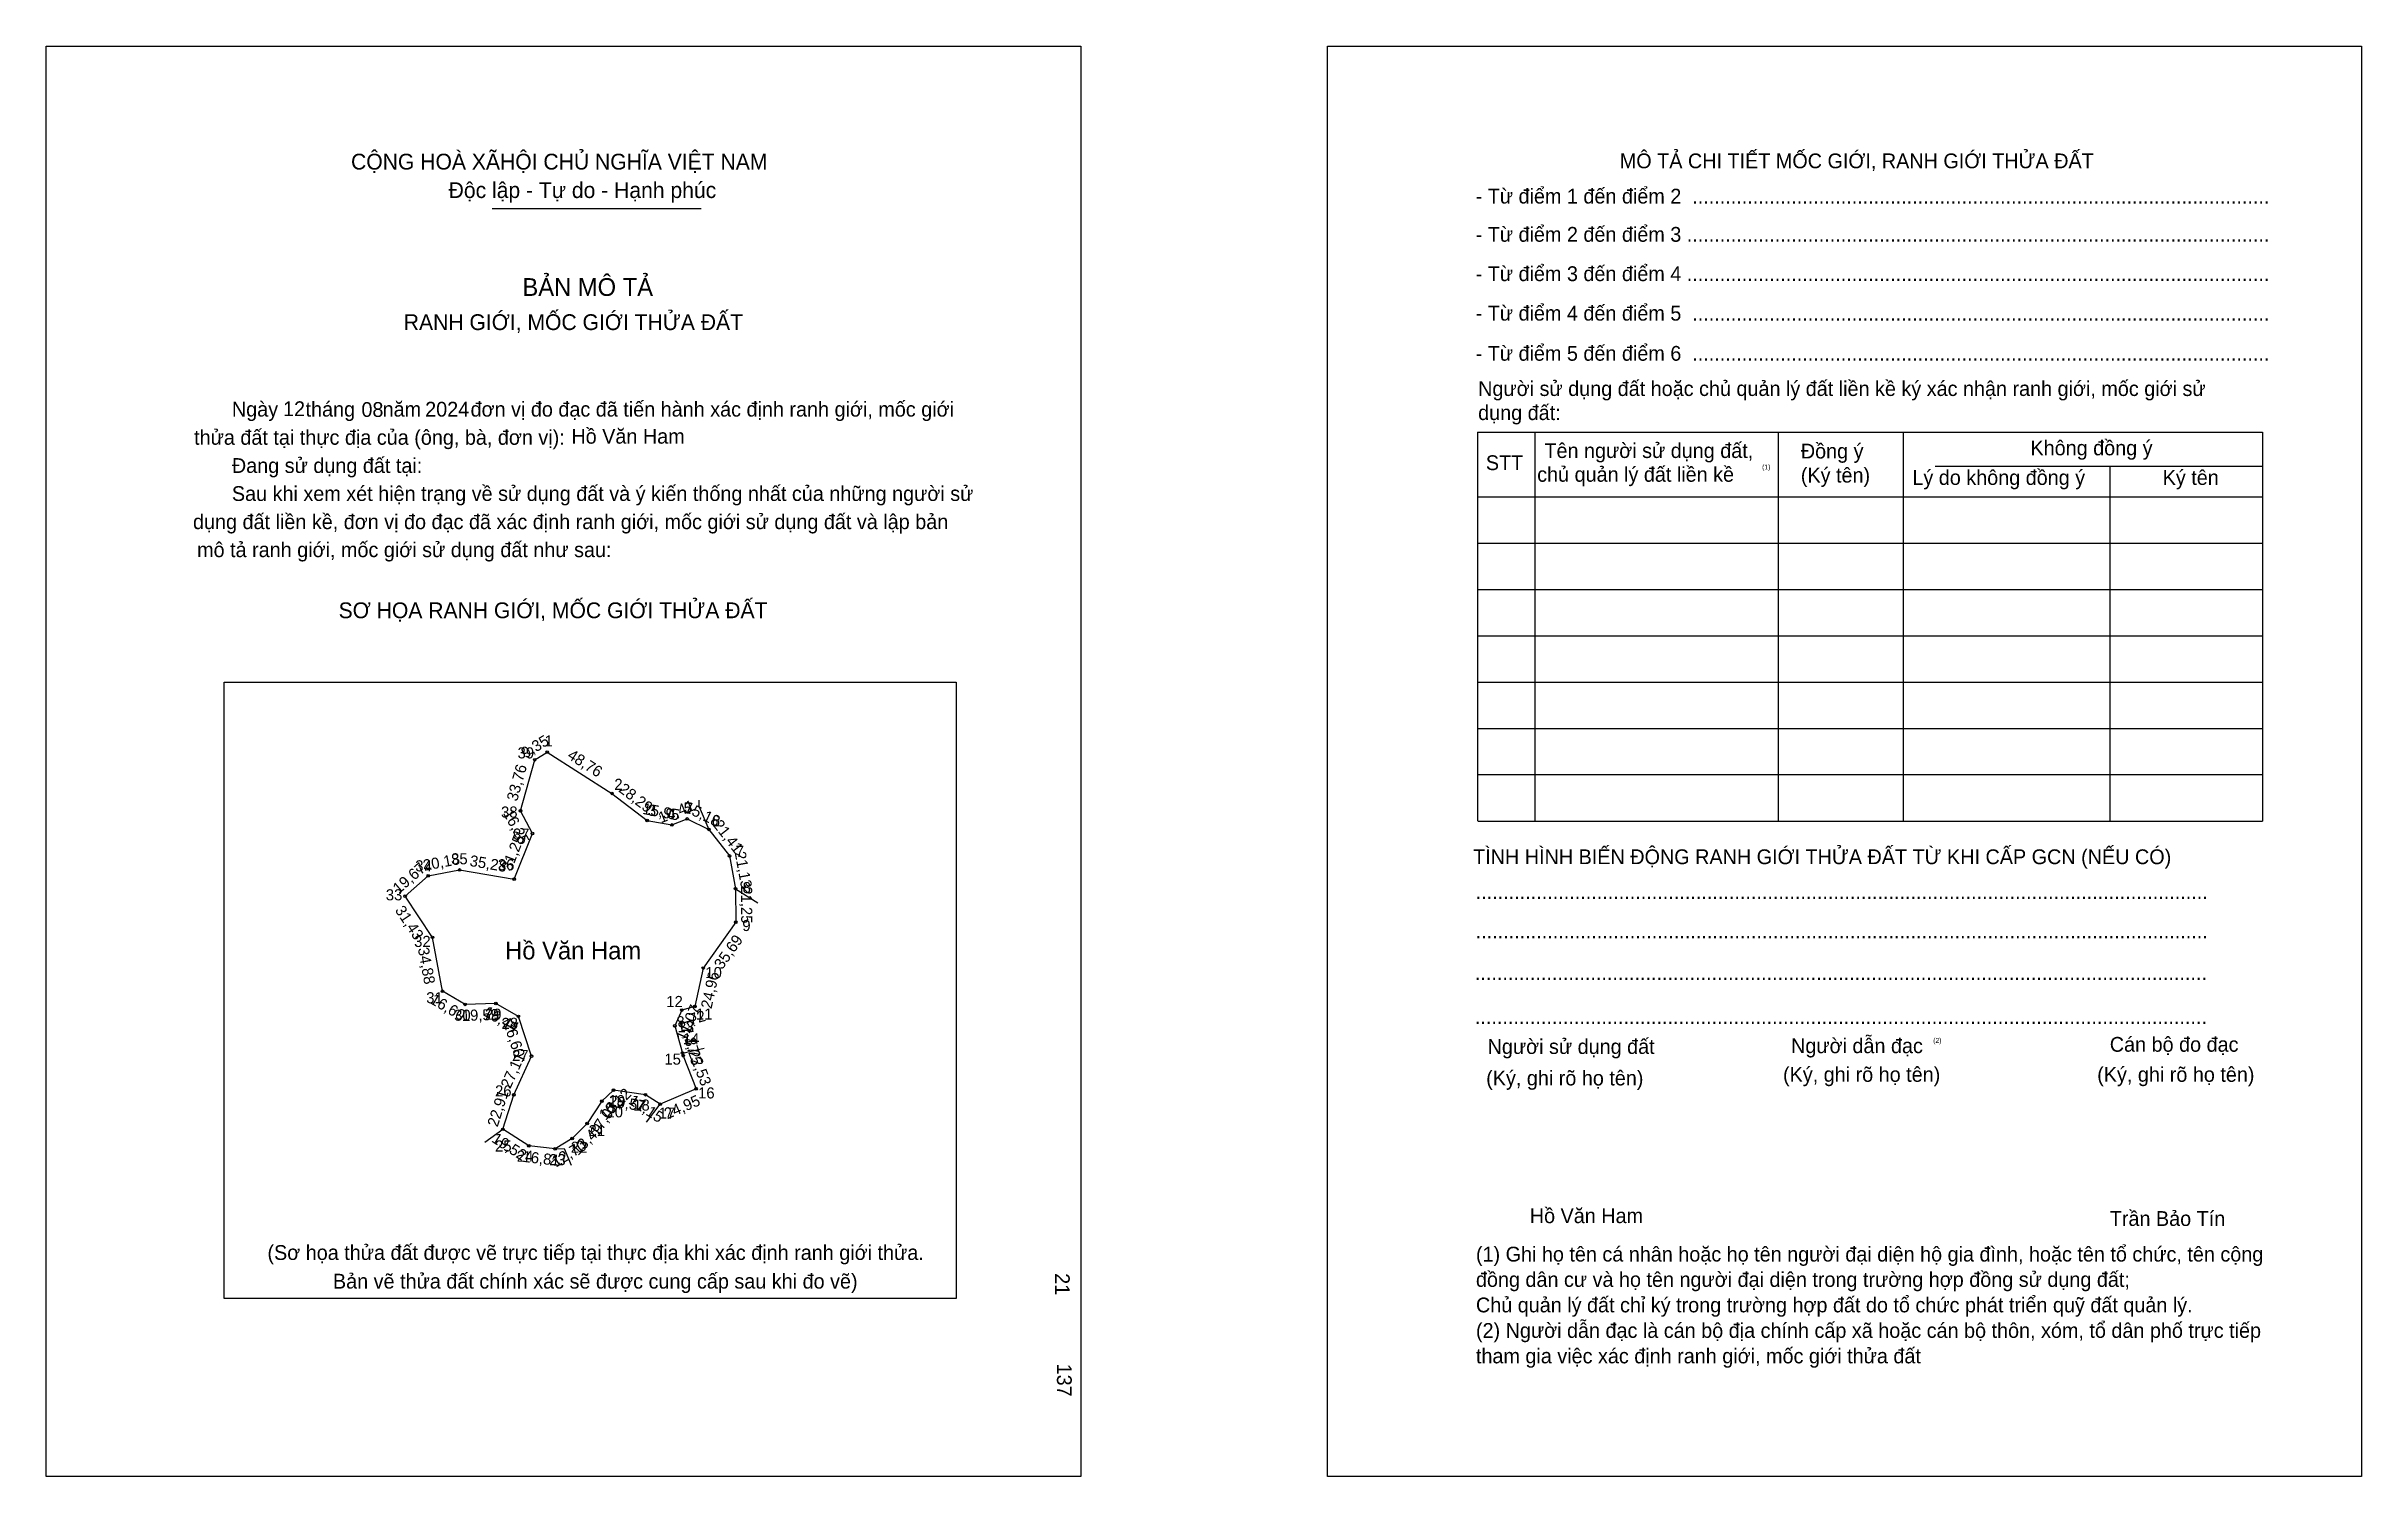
# Model space of a CAD drawing. Extents: x 547359 to 548830, y 1825283 to 1826192.
import ezdxf

# ---------------------------------------------------------------- set-up
doc = ezdxf.new("R2010")
doc.units = 0
for name, color, linetype in [('bmtKhungInTrang1', 7, 'Continuous'), ('bmtKhungInTrang2', 7, 'Continuous'), ('bmtNoiDung', 7, 'Continuous'), ('bmtTemplate', 7, 'Continuous'), ('CanhThua', 7, 'Continuous'), ('ChieuDaiCanhThua', 7, 'Continuous'), ('MocDinhThua', 7, 'Continuous'), ('RauThua', 7, 'Continuous'), ('SoHieuDinhThua', 7, 'Continuous'), ('TenChuSuDung', 7, 'Continuous')]:
    doc.layers.add(name, color=color, linetype=linetype)

msp = doc.modelspace()

# ---------------------------------------------------------------- linework, layer by layer
at = {"layer": 'bmtKhungInTrang1'}
msp.add_lwpolyline([(547359.1, 1826192), (548016.3, 1826192), (548016.3, 1825283.1), (547359.1, 1825283.1)], close=True, dxfattribs=at)
at = {"layer": 'bmtKhungInTrang2'}
msp.add_lwpolyline([(548173, 1826192), (548830.1, 1826192), (548830.1, 1825283.1), (548173, 1825283.1)], close=True, dxfattribs=at)
at = {"layer": 'bmtTemplate'}
for p, q in [((547642.3, 1826089), (547775.2, 1826089)), ((548304.8, 1825946.8), (548304.8, 1825699.7)), ((548459.4, 1825946.8), (548459.4, 1825699.7)), ((548538.9, 1825947.1), (548538.9, 1825699.7)), ((548767.2, 1825946.8), (548767.2, 1825699.7)), ((548559.1, 1825925.1), (548767.2, 1825925.1)), ((548268.8, 1825905.7), (548767.2, 1825905.7)), ((548268.8, 1825876.2), (548767.2, 1825876.2)), ((548268.8, 1825846.8), (548767.2, 1825846.8)), ((548268.8, 1825817.4), (548767.2, 1825817.4)), ((548268.8, 1825788), (548767.2, 1825788)), ((548268.8, 1825758.6), (548767.2, 1825758.6)), ((548268.8, 1825729.2), (548767.2, 1825729.2)), ((548268.8, 1825699.7), (548767.2, 1825699.7))]:
    msp.add_line(p, q, dxfattribs=at)
for points in [[(548268.4, 1825946.8), (548767.2, 1825946.8)], [(548268.4, 1825946.8), (548268.4, 1825699.7)], [(548670.2, 1825924.8), (548670.2, 1825699.7)]]:
    msp.add_lwpolyline(points, dxfattribs=at)
msp.add_lwpolyline([(547472.2, 1825396.3), (547472.2, 1825788), (547937.2, 1825788), (547937.2, 1825396.3)], close=True, dxfattribs=at)
at = {"layer": 'CanhThua'}
for p, q in [((547669.4, 1825738.7), (547677.4, 1825743.5)), ((547677.4, 1825743.5), (547718.5, 1825717.3)), ((547660.3, 1825706.2), (547669.4, 1825738.7)), ((547718.5, 1825717.3), (547740.9, 1825700.1)), ((547667.9, 1825691.8), (547660.3, 1825706.2)), ((547740.9, 1825700.1), (547756.6, 1825697.2)), ((547756.6, 1825697.2), (547766.3, 1825701)), ((547766.3, 1825701), (547780, 1825694.4)), ((547656.4, 1825662.8), (547667.9, 1825691.8)), ((547780, 1825694.4), (547793.2, 1825677.5)), ((547601.8, 1825664.9), (547621.7, 1825668.6)), ((547621.7, 1825668.6), (547656.4, 1825662.8)), ((547793.2, 1825677.5), (547797, 1825656.7)), ((547587, 1825651.9), (547601.8, 1825664.9)), ((547797, 1825656.7), (547797.1, 1825635.5)), ((547604.5, 1825625.8), (547587, 1825651.9)), ((547610.8, 1825591.5), (547604.5, 1825625.8)), ((547797.1, 1825635.5), (547776.5, 1825606.3)), ((547776.5, 1825606.3), (547771.2, 1825581.9)), ((547625.2, 1825583.2), (547610.8, 1825591.5)), ((547644.8, 1825583.8), (547625.2, 1825583.2)), ((547659, 1825575.6), (547644.8, 1825583.8)), ((547762.8, 1825579.6), (547758.4, 1825569.5)), ((547771.2, 1825581.9), (547762.8, 1825579.6)), ((547667.3, 1825550.3), (547659, 1825575.6)), ((547758.4, 1825569.5), (547763.3, 1825552.3)), ((547656.1, 1825525.7), (547667.3, 1825550.3)), ((547763.3, 1825552.3), (547763.8, 1825550.6)), ((547763.8, 1825550.6), (547771.9, 1825529.6)), ((547649.2, 1825503.8), (547656.1, 1825525.7)), ((547712.1, 1825521.7), (547702.7, 1825507.5)), ((547719.4, 1825528.7), (547712.1, 1825521.7)), ((547739.7, 1825525.8), (547719.4, 1825528.7)), ((547749.1, 1825519.7), (547739.7, 1825525.8)), ((547771.9, 1825529.6), (547749.1, 1825519.7)), ((547702.7, 1825507.5), (547693.2, 1825498)), ((547665.6, 1825493.3), (547649.2, 1825503.8)), ((547682.3, 1825491.4), (547665.6, 1825493.3)), ((547693.2, 1825498), (547682.3, 1825491.4))]:
    msp.add_line(p, q, dxfattribs=at)
at = {"layer": 'MocDinhThua'}
for centre in [(547677.4, 1825743.5), (547669.4, 1825738.7), (547718.5, 1825717.3), (547660.3, 1825706.2), (547740.9, 1825700.1), (547756.6, 1825697.2), (547766.3, 1825701), (547667.9, 1825691.8), (547780, 1825694.4), (547621.7, 1825668.6), (547793.2, 1825677.5), (547587, 1825651.9), (547601.8, 1825664.9), (547656.4, 1825662.8), (547797, 1825656.7), (547604.5, 1825625.8), (547797.1, 1825635.5), (547776.5, 1825606.3), (547610.8, 1825591.5), (547625.2, 1825583.2), (547644.8, 1825583.8), (547762.8, 1825579.6), (547771.2, 1825581.9), (547659, 1825575.6), (547758.4, 1825569.5), (547667.3, 1825550.3), (547763.3, 1825552.3), (547763.8, 1825550.6), (547656.1, 1825525.7), (547712.1, 1825521.7), (547719.4, 1825528.7), (547739.7, 1825525.8), (547749.1, 1825519.7), (547771.9, 1825529.6), (547702.7, 1825507.5), (547649.2, 1825503.8), (547665.6, 1825493.3), (547682.3, 1825491.4), (547693.2, 1825498)]:
    msp.add_circle(centre, 0.846, dxfattribs=at)
at = {"layer": 'RauThua'}
for p, q in [((547773.9, 1825708.8), (547773.9, 1825713)), ((547773.9, 1825708.8), (547780, 1825694.4)), ((547797, 1825656.7), (547811.1, 1825647.7)), ((547763.3, 1825552.3), (547777.1, 1825555.3)), ((547740.5, 1825508.4), (547749.1, 1825519.7)), ((547637.7, 1825495.6), (547649.2, 1825503.8)), ((547682.3, 1825491.4), (547688.1, 1825491.7)), ((547688.1, 1825491.7), (547692.5, 1825481.1))]:
    msp.add_line(p, q, dxfattribs=at)

# ---------------------------------------------------------------- texts
at = {"layer": 'bmtNoiDung'}
for s, p in [('12', (547509.5, 1825957)), ('08', (547559.3, 1825956.5)), ('2024', (547599.8, 1825956.7)), ('Hồ Văn Ham', (547692.7, 1825939.5)), ('Hồ Văn Ham', (548301.6, 1825444.2))]:
    msp.add_text(s, height=9.4, dxfattribs=at).set_placement(p)
for s, p in [('21', (547999.9, 1825412.4)), ('137', (548001.2, 1825354.9))]:
    msp.add_text(s, height=9.4, rotation=270, dxfattribs=at).set_placement(p)
at = {"layer": 'bmtTemplate'}
for s, height, p in [('CỘNG HOÀ XÃHỘI CHỦ NGHĨA VIỆT NAM', 10.03, (547552.7, 1826113.7)), ('MÔ TẢ CHI TIẾT MỐC GIỚI, RANH GIỚI THỬA ĐẤT', 9.399, (548358.8, 1826114.5)), ('Độc lập - Tự do - Hạnh phúc', 10.03, (547614.7, 1826095.6)), ('- Từ điểm 1 đến điểm 2  .........................................................................................................', 9.3993, (548267.2, 1826092.1)), ('- Từ điểm 2 đến điểm 3 ..........................................................................................................', 9.3993, (548267.2, 1826067.8)), ('- Từ điểm 3 đến điểm 4 ..........................................................................................................', 9.3993, (548267.2, 1826042.8)), ('BẢN MÔ TẢ', 11.28, (547661.6, 1826033.4)), ('RANH GIỚI, MỐC GIỚI THỬA ĐẤT', 10.03, (547586.2, 1826011.7)), ('- Từ điểm 4 đến điểm 5  .........................................................................................................', 9.3993, (548267.2, 1826017.7)), ('- Từ điểm 5 đến điểm 6  .........................................................................................................', 9.3993, (548267.2, 1825992.2)), ('Người sử dụng đất hoặc chủ quản lý đất liền kề ký xác nhận ranh giới, mốc giới sử', 9.399, (548268.8, 1825969.8)), ('Ngày     tháng     năm         đơn vị đo đạc đã tiến hành xác định ranh giới, mốc giới ', 9.403, (547477, 1825956.7)), ('dụng đất:', 9.4, (548268.8, 1825954.5)), ('thửa đất tại thực địa của (ông, bà, đơn vị):', 9.403, (547453, 1825938.8)), ('STT', 9.4, (548273.7, 1825922.7)), ('Tên người sử dụng đất,', 9.399, (548310.9, 1825930.4)), ('Đồng ý', 9.4, (548473.8, 1825930.1)), ('Không đồng ý', 9.399, (548619.7, 1825932.1)), ('Đang sử dụng đất tại:', 9.403, (547477, 1825920.9)), ('chủ quản lý đất liền kề', 9.399, (548306.3, 1825915.3)), ('(1)', 3.13, (548449.2, 1825923.1)), ('(Ký tên)', 9.4, (548473.8, 1825914.8)), ('Lý do không đồng ý', 9.399, (548544.7, 1825913.3)), ('Ký tên', 9.4, (548703.7, 1825913.3)), ('Sau khi xem xét hiện trạng về sử dụng đất và ý kiến thống nhất của những người sử ', 9.403, (547477, 1825903.1)), ('dụng đất liền kề, đơn vị đo đạc đã xác định ranh giới, mốc giới sử dụng đất và lập bản', 9.403, (547452.3, 1825885.2)), ('mô tả ranh giới, mốc giới sử dụng đất như sau:', 9.403, (547454.9, 1825867.4)), ('SƠ HỌA RANH GIỚI, MỐC GIỚI THỬA ĐẤT', 10.03, (547544.8, 1825828.6)), ('TÌNH HÌNH BIẾN ĐỘNG RANH GIỚI THỬA ĐẤT TỪ KHI CẤP GCN (NẾU CÓ)', 9.399, (548265.6, 1825672.3)), ('.....................................................................................................................................', 9.4134, (548267.2, 1825650.2)), ('.....................................................................................................................................', 9.4134, (548267.2, 1825625.2)), ('.....................................................................................................................................', 9.4134, (548266.7, 1825598.7)), ('.....................................................................................................................................', 9.4134, (548266.7, 1825570.8)), ('Người dẫn đạc', 9.399, (548467.6, 1825552.2)), ('Người sử dụng đất', 9.399, (548274.8, 1825551.7)), ('(2)', 3.13, (548557.9, 1825558.7)), ('Cán bộ đo đạc', 9.399, (548670.1, 1825553.1)), ('(Ký, ghi rõ họ tên)', 9.399, (548273.9, 1825531.7)), ('(Ký, ghi rõ họ tên)', 9.399, (548462.5, 1825534)), ('(Ký, ghi rõ họ tên)', 9.399, (548662.1, 1825534)), ('Trần Bảo Tín', 9.399, (548670.1, 1825442.4)), ('(Sơ họa thửa đất được vẽ trực tiếp tại thực địa khi xác định ranh giới thửa.', 9.403, (547499.6, 1825420.8)), ('(1) Ghi họ tên cá nhân hoặc họ tên người đại diện hộ gia đình, hoặc tên tổ chức, tên cộng', 9.399, (548267.4, 1825419.8)), ('Bản vẽ thửa đất chính xác sẽ được cung cấp sau khi đo vẽ)', 9.403, (547541.2, 1825402.6)), ('đồng dân cư và họ tên người đại diện trong trường hợp đồng sử dụng đất;', 9.399, (548267.4, 1825403.7)), ('Chủ quản lý đất chỉ ký trong trường hợp đất do tổ chức phát triển quỹ đất quản lý.', 9.399, (548267.4, 1825387.5)), ('(2) Người dẫn đạc là cán bộ địa chính cấp xã hoặc cán bộ thôn, xóm, tổ dân phố trực tiếp', 9.399, (548267.4, 1825371.3)), ('tham gia việc xác định ranh giới, mốc giới thửa đất', 9.399, (548267.4, 1825355.1))]:
    msp.add_text(s, height=height, dxfattribs=at).set_placement(p)
at = {"layer": 'ChieuDaiCanhThua'}
for s, rotation, p in [('9,35', 31.0289, (547663.5, 1825739.3)), ('48,76', 327.3923, (547689.6, 1825739.9)), ('33,76', 74.3644, (547658.2, 1825711.8)), ('28,29', 322.5674, (547722.2, 1825718.8)), ('10,41', 21.5059, (547749.6, 1825698.2)), ('15,18', 334.2199, (547763.8, 1825706.1)), ('16,25', 297.7824, (547649.1, 1825704.8)), ('15,95', 349.443, (547737.5, 1825704.3)), ('21,41', 308.0391, (547782.3, 1825697.1)), ('31,25', 68.5554, (547654.4, 1825667.3)), ('19,67', 41.1223, (547583, 1825653.1)), ('20,18', 10.8032, (547599.2, 1825668)), ('35,28', 350.3799, (547627.7, 1825671.2)), ('21,13', 280.4712, (547796.4, 1825679.7)), ('21,25', 270.1753, (547800.5, 1825658.2)), ('31,43', 303.8665, (547580.3, 1825643)), ('35,69', 54.8829, (547788.5, 1825604.9)), ('34,88', 280.3839, (547595.1, 1825618.7)), ('24,96', 77.7476, (547781.7, 1825580)), ('16,60', 329.8742, (547602.2, 1825584.3)), ('19,59', 1.7028, (547623.2, 1825572.6)), ('16,44', 330.2443, (547636.2, 1825576.5)), ('8,72', 14.9797, (547760.8, 1825568.1)), ('11,07', 66.5446, (547765.5, 1825559.3)), ('26,60', 288.1577, (547649.4, 1825571.2)), ('17,87', 285.9062, (547760.9, 1825573.5)), ('27,11', 65.5083, (547653.8, 1825529.1)), ('1,75', 285.8913, (547764.4, 1825561.5)), ('22,53', 291.2214, (547766.8, 1825552.7)), ('22,91', 72.4359, (547645.8, 1825504.9)), ('17,03', 56.5693, (547709.6, 1825498.7)), ('10,12', 44.0067, (547714.4, 1825509.2)), ('20,57', 351.7261, (547716, 1825518.5)), ('11,15', 326.8815, (547728.5, 1825520.5)), ('24,95', 23.4733, (547753.6, 1825510.1)), ('13,49', 45.006, (547696.9, 1825486.7)), ('19,52', 327.4532, (547641.5, 1825496.2)), ('12,70', 31.2585, (547682.9, 1825479.4)), ('16,81', 353.2826, (547661.4, 1825483.2))]:
    msp.add_text(s, height=7.05, rotation=rotation, dxfattribs=at).set_placement(p)
at = {"layer": 'SoHieuDinhThua'}
for s, p in [('39', (547658.5, 1825739.5)), ('1', (547675.7, 1825747.1)), ('2', (547720, 1825719.5)), ('5', (547764, 1825704.5)), ('38', (547648, 1825701.9)), ('3', (547741.3, 1825703)), ('4', (547753.5, 1825700.6)), ('6', (547781.9, 1825696.3)), ('37', (547655.6, 1825687.9)), ('7', (547797.1, 1825676.9)), ('34', (547593.5, 1825667.7)), ('35', (547616.3, 1825672.2)), ('36', (547646, 1825668.4)), ('33', (547574.8, 1825649.3)), ('8', (547801.5, 1825653.9)), ('32', (547592.8, 1825619.7)), ('9', (547801.3, 1825629.8)), ('10', (547777.8, 1825599.9)), ('31', (547600.5, 1825583.9)), ('30', (547618.2, 1825572.8)), ('29', (547637.8, 1825573.4)), ('12', (547753, 1825581.5)), ('11', (547771.8, 1825573.5)), ('28', (547648.3, 1825567.6)), ('13', (547760.2, 1825565.5)), ('14', (547763.5, 1825557.8)), ('27', (547655, 1825547.2)), ('15', (547751.8, 1825544.9)), ('26', (547644.2, 1825524.7)), ('19', (547716.3, 1825518.5)), ('18', (547732, 1825515.7)), ('16', (547773.2, 1825523.4)), ('21', (547703.6, 1825499.5)), ('20', (547715, 1825511.4)), ('17', (547748.2, 1825510.6)), ('25', (547644.2, 1825489.7)), ('24', (547658, 1825483.2)), ('22', (547692.3, 1825488.9)), ('23', (547678.6, 1825481))]:
    msp.add_text(s, height=7.05, dxfattribs=at).set_placement(p)
at = {"layer": 'TenChuSuDung'}
msp.add_text('Hồ Văn Ham', height=11.29, dxfattribs=at).set_placement((547650.6, 1825611.8))

doc.saveas('drawing.dxf')
